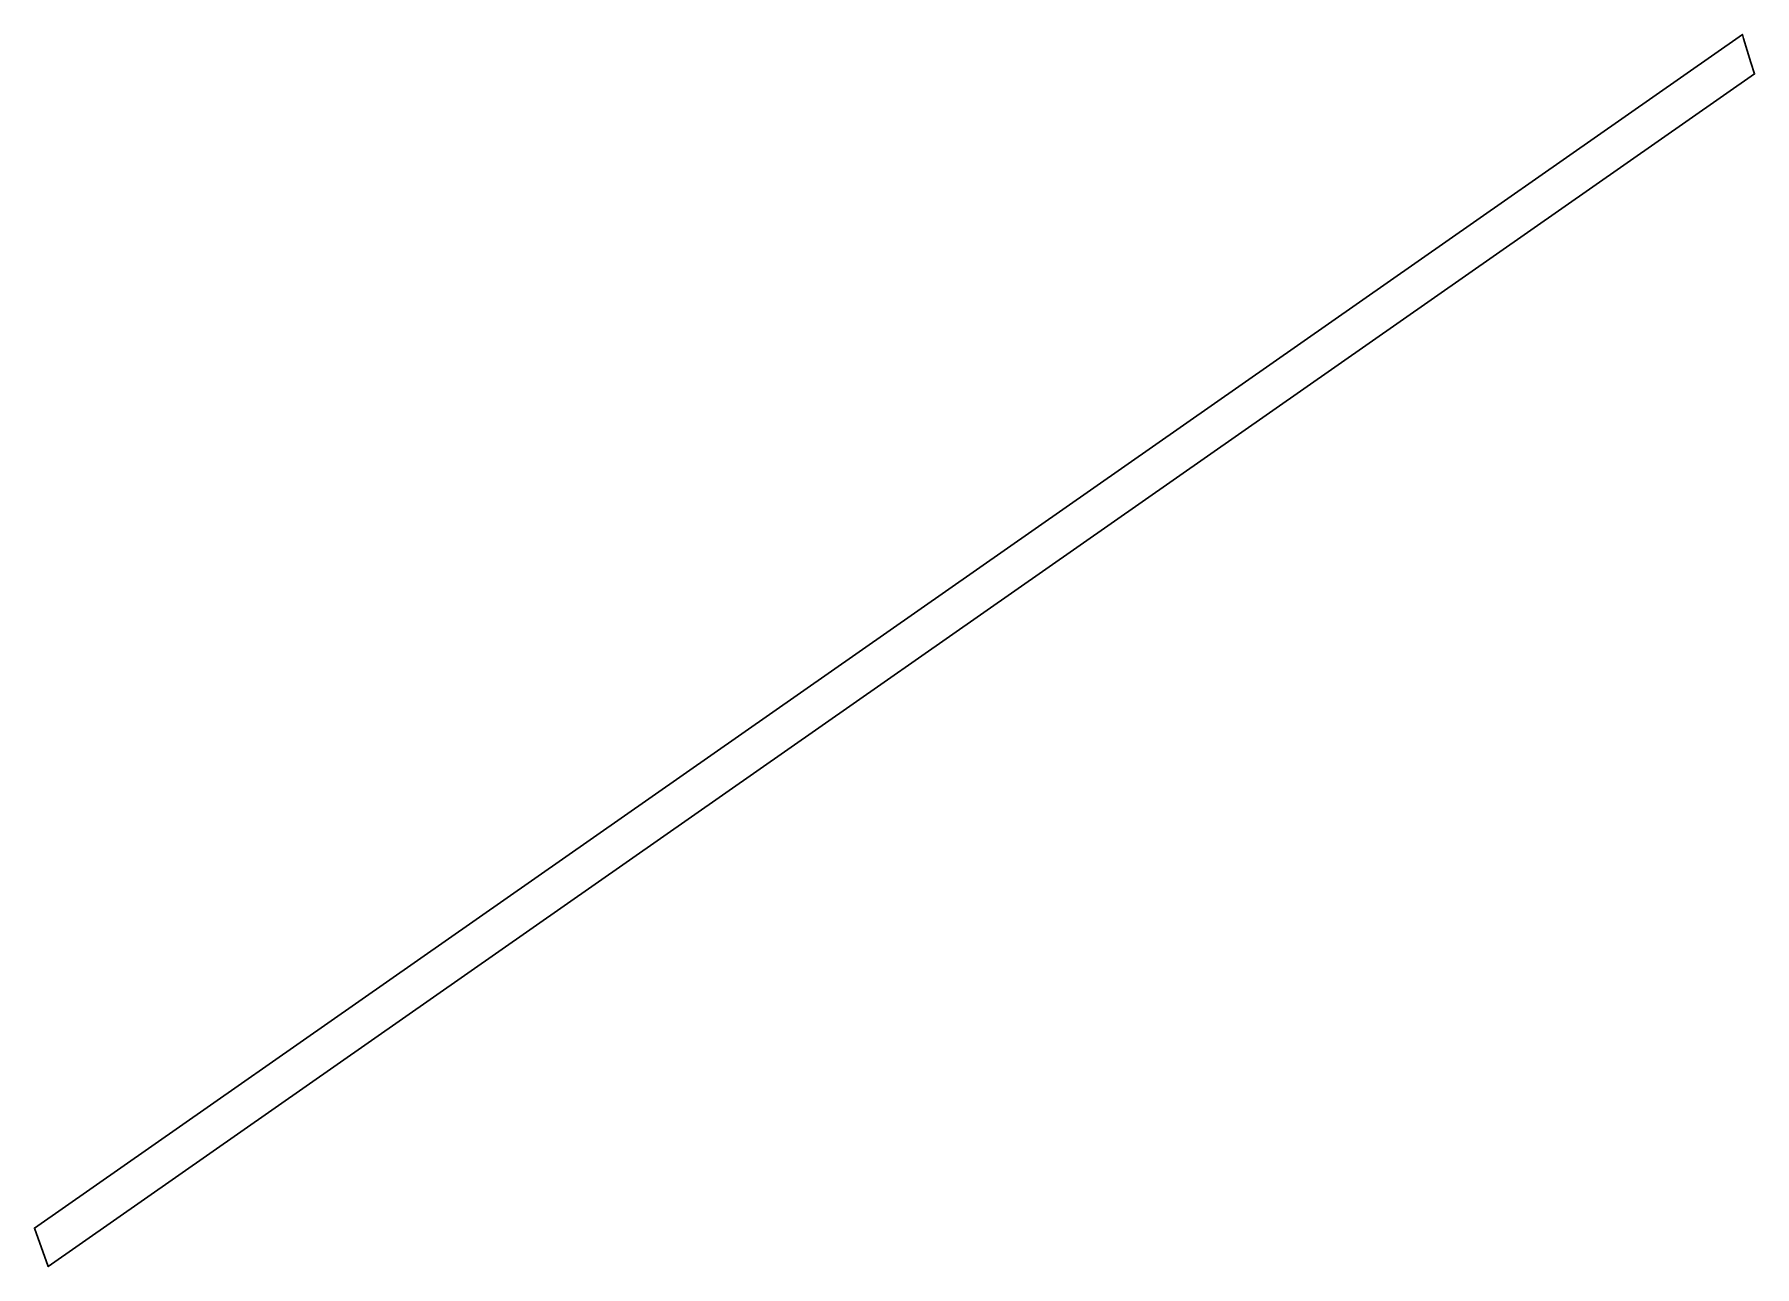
# Model space of a CAD drawing. Extents: x 613911 to 614352, y 647044 to 647360.
import ezdxf

# ---------------------------------------------------------------- set-up
doc = ezdxf.new("R2010")
doc.units = 0
doc.layers.add('_PARCELA_NOU_feb2025', color=50, linetype='Continuous')

msp = doc.modelspace()

# ---------------------------------------------------------------- linework, layer by layer
at = {"layer": '_PARCELA_NOU_feb2025'}
msp.add_lwpolyline([(614351.18, 647352.54), (614352.14, 647349.57), (613914.55, 647043.73), (613911, 647053.59), (614349.02, 647359.72), (614349.31, 647358.64)], close=True, dxfattribs=at)

doc.saveas('drawing.dxf')
